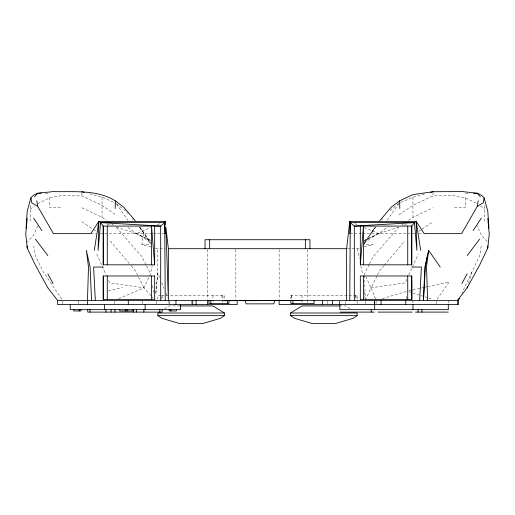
<?xml version="1.0" encoding="UTF-8"?>
<svg xmlns="http://www.w3.org/2000/svg" width="515" height="515" viewBox="0 0 515 515"><rect width="100%" height="100%" fill="white"/><g stroke="black" fill="none" stroke-linecap="round" stroke-linejoin="round"><path stroke-width="0.39" stroke-dasharray="2.58 1.93" d="M406.399 298.912L406.805 295.81M150.947 246.968L141.863 244.651L143.601 232.664M481.203 246.086L479.787 255.421L461.833 293.183M149.517 275.937L150.496 273.838L152.234 265.714M468.476 283.34L472.03 271.328M37.762 225.84L33.797 234.956L27.218 242.172M406.927 279.259L405.311 282.838L371.045 287.846L366.223 298.365M408.865 274.959L412.09 267.787M412.412 267.073L418.225 254.172M118.669 298.623L143.955 287.846L149.189 276.639M369.178 264.53L364.504 273.838L365.483 275.937M369.538 263.809L373.137 256.65L398.481 227.514M375.48 298.983L371.045 287.846L377.16 275.673M377.521 274.959L379.677 270.665L383.778 265.804M363.513 244.844L375.255 227.134M364.388 243.544L375.338 227.276M437.209 299.183L449.254 281.808L428.332 286.482M387.1 220.233L398.552 203.966M364.523 242.089L375.113 227.231M371.676 232.233L375.686 227.321M381.699 219.957L382.703 218.727M384.293 265.199L404.816 240.917M390.016 210.532L399.009 203.309L412.966 197.174L425.339 193.82M364.247 240.531L378.718 233.643L388.342 226.471M30.231 209.135L34.621 205.968M364.24 242.919L374.489 235.625L378.718 233.643L398.597 227.134M399.009 214.903L412.966 205.305L433.076 195.861L454.475 195.784L465.251 197.76L477.238 203.702M401.546 225.158L403.451 223.851M408.524 220.362L412.966 217.304L433.076 207.783M418.772 231.319L421.373 229.587M422.023 229.156L433.076 221.798M164.581 308.839L169.28 305.929L180.205 305.929M37.762 203.702L49.749 197.76L60.525 195.784L81.924 195.861L102.034 205.305L115.991 214.903M364.124 240.589L374.489 235.625M116.403 227.134L136.282 233.643L150.753 227.508M157.268 224.746L160.159 223.523M403.947 225.377L407.771 224.128M382.188 298.649L406.644 291.381M347.419 248.7L357.243 248.7L359.515 248.127M364.053 246.968L373.137 244.651L364.317 244.831M108.337 290.969L122.499 287.383M408.962 290.808L412.058 290.112M412.837 289.945L420.581 288.213M421.36 288.04L424.457 287.344M425.236 287.17L427.559 286.655M454.475 207.783L465.251 207.532L465.251 197.76M465.251 193.286L469.809 193.286M90.833 233.643L96.151 233.643M100.168 233.643L152.363 233.643M153.167 233.643L165.225 233.643M349.775 233.643L361.833 233.643M362.637 233.643L414.833 233.643M418.85 233.643L422.57 233.643M155.485 248.127L157.757 248.7L165.199 248.7M160.995 295.456L157.867 295.456L157.867 299.035M161.51 295.456L224.405 295.456L224.405 299.035M339.321 305.929L345.719 305.929L350.419 308.839M45.191 193.286L49.749 193.286M141.863 244.651L150.683 244.831M60.525 207.783L49.749 207.532L49.749 197.76M150.895 295.661L143.955 287.846L109.689 282.838L108.073 279.259M89.662 193.82L102.034 197.174L115.991 203.309M408.929 291.645L411.974 292.623M412.734 292.868L420.343 295.32M421.103 295.565L424.148 296.543M424.907 296.788L427.952 297.773M428.712 298.018L432.516 299.241M107.229 224.128L111.053 225.377M354.841 223.523L357.732 224.746M364.247 227.508L378.718 233.643M127.939 227.43L136.282 233.643L150.876 240.589M81.924 207.783L102.034 217.304L106.476 220.362M136.282 233.643L150.753 240.531M81.924 221.798L92.977 229.156M93.627 229.587L96.228 231.319M111.549 223.851L113.455 225.158M140.511 235.625L150.76 242.919M480.379 205.968L484.769 209.135M116.59 203.792L126.181 211.491M487.274 241.619L481.203 234.956L477.238 225.84M151.429 296.26L153.56 298.668M116.519 227.514L141.863 256.65L146.183 265.244M110.184 240.917L130.707 265.199M131.222 265.804L135.323 270.665L138.2 276.394M126.787 211.974L128.287 213.815M132.297 218.727L133.301 219.957M139.314 227.321L143.325 232.233L150.657 243.563L139.662 227.276M139.887 227.231L150.477 242.089M139.745 227.134L143.325 232.233M116.448 203.966L127.9 220.233M61.787 299.144L42.97 271.328L35.213 255.421L33.797 246.086M146.543 265.959L150.496 273.838M138.561 277.109L143.955 287.846M365.811 276.639L371.045 287.846M96.775 254.172L101.938 265.637M102.266 266.358L106.135 274.959M159.579 277.501L157.757 273.053L155.762 294.2L157.757 273.838L157.757 248.7M161.697 282.684L164.124 288.612M165.946 293.061L167.459 296.762M357.243 248.7L359.219 258.131M360.861 265.985L362.509 273.838M152.556 285.587L153.792 292.636M364.369 291.851L365.096 298.9M222.879 295.456L223.162 299.035M221.901 295.456L222.293 300.47M162.09 295.456L162.257 299.035M161.575 296.885L161.671 299.035M374.592 301.114L374.663 303.696M364.549 275.403L365.219 298.9M355.949 295.456L356 300.47M355.814 295.456L355.865 300.47M291.677 295.456L291.715 299.035M291.554 295.456L291.606 300.47M484.769 205.395L484.769 221.135M448.301 300.47L448.295 304.59M436.321 301.153L436.321 304.59M433.076 192.41L433.076 195.861M412.966 197.174L412.966 217.304M412.978 300.47L412.933 304.59M376.072 301.153L376.072 304.59M374.663 301.114L374.663 303.908M374.572 301.153L374.572 304.59M365.264 301.153L365.264 304.59M357.133 299.035L357.133 295.456L290.595 295.456L290.595 299.035M357.133 301.153L357.133 304.59M345.719 301.442L345.719 305.183M339.842 301.153L339.842 303.908M339.713 301.153L339.713 304.59M327.836 301.153L327.836 303.908M307.301 249.498L307.301 299.672M307.301 301.153L307.301 302.53M302.009 295.456L302.009 299.196M302.009 299.942L302.009 302.189M279.156 249.498L279.156 299.672M235.844 249.498L235.844 299.672M222.293 301.153L222.293 302.53M212.991 295.456L212.991 299.196M212.991 299.942L212.991 302.189M207.7 249.498L207.7 299.672M191.265 301.153L191.265 303.908M169.28 301.442L169.28 303.689M168.978 301.153L168.978 303.908M156.335 301.153L156.335 303.908M142.243 301.153L142.243 303.908M114.336 301.153L114.336 303.908M102.034 197.174L102.034 217.304M81.924 192.41L81.924 195.861M78.679 301.153L78.679 303.908M62.682 301.153L62.682 303.908M30.231 205.395L30.231 221.135"/><path stroke-width="0.77" d="M349.775 300.47L350.271 222.609L349.775 221.373L416.184 221.373L424.167 233.643L461.569 233.643L477.373 206.219L478.184 200.696M165.225 224.443L165.225 221.373L98.816 221.373L98.101 250.348L100.599 222.609L98.816 221.373L90.833 233.643L53.431 233.643L37.627 206.219L36.816 200.696M115.186 208.511L115.341 200.856C96.472 189.23 73.6 192.204 52.453 191.58C45.307 193.157 35.78 191.065 30.906 197.895L27.218 211.086L26.04 228.164M349.775 233.643L350.271 222.609L414.401 222.609L416.184 221.373L420.691 250.348M419.667 300.47L421.392 267.053L411.781 267.053M350.271 222.609L354.314 226.079L414.401 222.609L411.781 226.079L411.781 264.819L360.326 264.819L363.474 226.079L363.474 264.819M27.218 218.469L25.75 234.048L27.218 248.056L35.4 265.148L47.85 287.846L57.629 300.47L57.629 304.59L237.196 304.59L237.196 300.47M457.372 304.59L457.372 300.47L467.15 287.846L479.6 265.148L487.782 248.056L489.25 234.048L487.782 218.469M346.621 300.47L346.621 248.7L349.775 221.373L349.775 224.443M427.746 254.268L425.332 267.053L423.459 300.47L424.907 267.053L428.615 250.348L440.241 267.053M428.615 250.348L426.51 267.053L427.65 300.47M94.309 250.348L98.816 221.373M379.722 220.768L391.213 207.204L399.659 200.856L412.901 194.619L433.076 191.722L462.547 191.58L477.399 193.28L481.744 195.372L484.094 197.895L483.263 202.826L477.373 206.219M274.682 300.47L273.845 303.863L246.073 303.863L245.237 300.47M467.15 287.846L467.588 286.346M165.225 300.47L164.729 222.609L165.225 221.373M279.156 300.47L279.156 304.59L458.434 304.59L458.434 300.47L459.457 298.282M461.904 283.591L467.15 273.838M473.131 230.591L481.345 218.115M467.15 255.62L479.6 239.134M34.589 196.872L37.601 193.28L41.393 193.28M164.729 222.609L160.686 226.079L103.219 226.079L100.599 222.609L164.729 222.609L165.225 233.643M224.405 315.644L220.343 318.341L203.116 323.42L179.156 323.42L161.929 318.341L157.867 315.644L157.867 312.998L224.405 312.998L224.405 315.644L157.867 315.644M290.595 312.998L357.133 312.998L357.133 315.644L353.071 318.341L335.844 323.42L311.884 323.42L294.657 318.341L290.595 315.644L290.595 312.998L302.009 305.929L339.321 305.929M430.752 192.346L433.076 191.722M473.607 193.28L477.399 193.28L480.411 196.872M411.781 226.079L354.314 226.079L354.314 300.47M168.379 248.7L168.379 300.47L165.914 227.36L168.379 248.7L346.621 248.7M154.674 226.079L154.674 264.819L103.219 264.819L103.219 226.079M103.219 267.053L93.608 267.053L95.333 300.47M411.781 299.595L360.326 299.595L360.326 275.969L411.781 275.969L411.781 299.595L411.704 282.484M57.629 300.47L458.434 300.47M223.928 300.67L236.816 300.67M239.417 300.67L258.408 300.67M180.205 305.929L212.991 305.929L224.405 312.998M340.299 312.109L374.424 312.109M377.907 312.109L412.303 312.109M415.393 312.109L448.262 312.109M290.595 315.644L357.133 315.644M100.599 222.609L160.686 226.079L160.686 300.47M81.924 191.722L84.248 192.346M37.627 206.219L31.737 202.826L30.906 197.895M115.341 200.856L123.787 207.204L135.278 220.768M35.4 239.134L47.85 255.62M33.655 218.115L41.87 230.591M47.85 273.838L53.097 283.591M484.094 197.895L487.782 211.086L488.96 228.164M414.401 222.609L416.899 250.348L416.184 221.373M154.674 264.819L151.526 226.079L151.526 264.819M91.541 300.47L90.093 267.053L86.385 250.348L88.49 267.053L87.35 304.59M399.814 208.511L399.659 200.856M487.782 245.855L487.782 248.056M448.301 304.59L448.301 309.67L339.842 309.67L339.842 304.301M421.927 309.67L421.927 312.109M418.096 309.67L418.096 312.109M412.978 304.442L412.978 309.67M411.704 226.079L411.704 264.819M411.704 275.969L411.704 299.595M407.732 226.079L407.732 264.819M407.732 275.969L407.732 299.595M405.769 300.47L405.769 304.59M381.068 300.47L381.068 304.59M374.663 304.301L374.663 309.67M371.218 309.67L371.218 312.109M363.474 275.969L363.474 299.595M360.326 226.079L360.326 264.819M332.458 300.47L332.458 304.59M322.474 300.47L322.474 304.59M314.086 300.47L314.086 303.638L290.866 303.638L290.866 300.47M309.946 248.7L309.946 239.72L205.054 239.72L205.054 248.7M305.344 239.72L305.344 248.7M301.41 300.47L280.958 300.47M292.932 300.47L292.932 303.638M280.276 300.47L259.148 300.47M228.93 300.47L228.93 303.638L208.91 303.638L208.91 300.47M227.353 300.47L227.353 303.638M210.802 300.47L210.802 303.638M209.657 239.72L209.657 248.7M207.519 300.47L207.519 304.59M196.086 300.47L196.086 304.59M192.719 300.47L192.719 304.59M180.623 304.59L180.623 309.67L70.24 309.67L70.24 304.59M176.368 309.67L176.368 310.97L169.145 310.97L169.145 309.67M175.963 300.47L175.963 304.59M170.974 309.67L170.974 310.97M162.109 309.67L162.109 312.109L87.743 312.109L87.743 309.67M159.817 309.67L159.817 312.109M151.526 275.969L151.526 299.595M145.114 304.59L145.114 309.67M143.897 309.67L143.897 312.109M136.321 309.67L136.321 312.109M133.61 309.67L133.61 312.109M132.825 309.67L132.825 310.97L119.783 310.97L119.783 309.67M128.293 300.47L128.293 304.59M127.012 309.67L127.012 310.97M125.267 309.67L125.267 310.97M114.987 309.67L114.987 312.109M111.053 309.67L111.053 312.109M107.268 226.079L107.268 264.819M107.268 275.969L107.268 299.595M105.961 309.67L105.961 312.109M104.468 304.59L104.468 309.67M103.296 226.079L103.296 264.819M103.296 275.969L103.296 299.595M90.041 309.67L90.041 312.109M80.99 309.67L80.99 310.97L73.767 310.97L73.767 309.67M79.162 309.67L79.162 310.97M27.218 245.855L27.218 248.056M154.674 275.969L103.219 275.969L103.219 299.595L154.674 299.595L154.674 275.969"/></g></svg>
